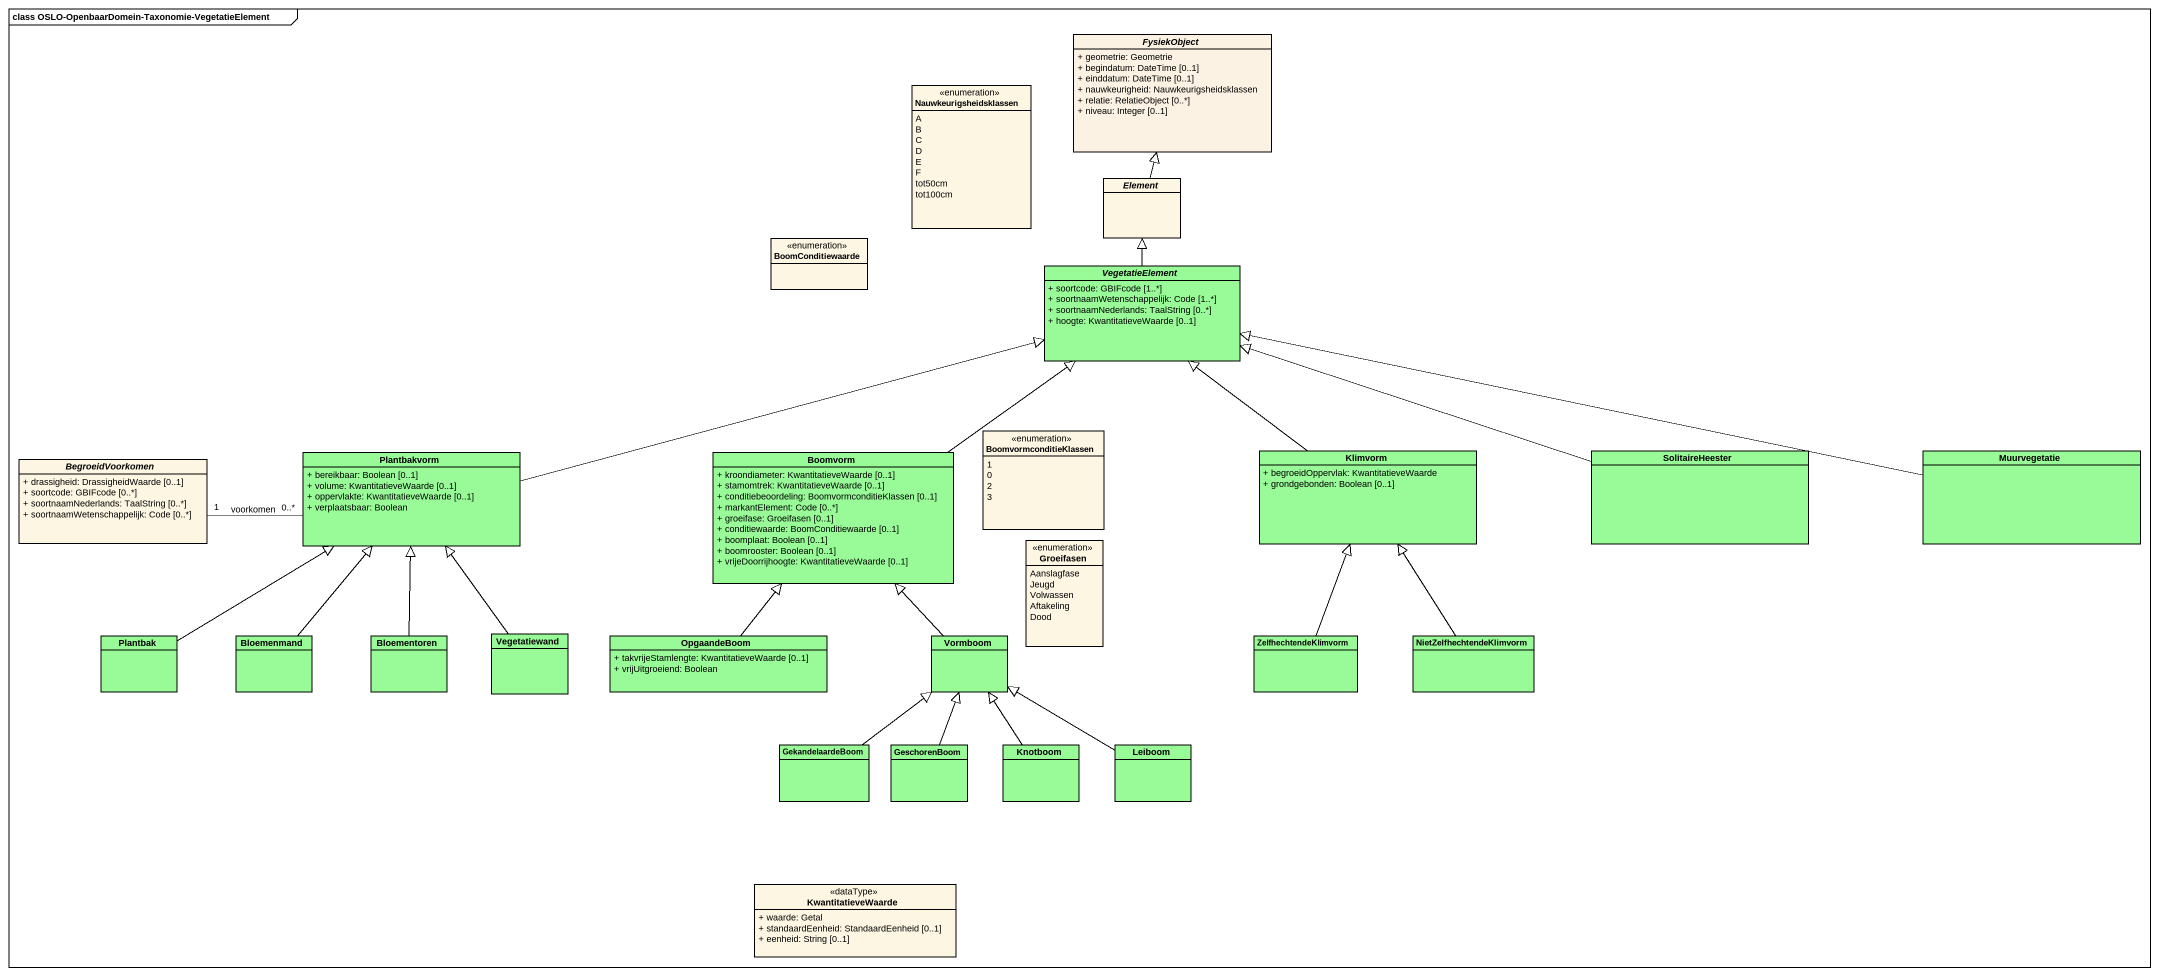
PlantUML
@startuml
mainframe class OSLO-OpenbaarDomein-Taxonomie-VegetatieElement
hide circle
hide empty members
skinparam classAttributeIconSize 0
abstract class FysiekObject #FCF2E3 {
  + geometrie: Geometrie
  + begindatum: DateTime [0..1]
  + einddatum: DateTime [0..1]
  + nauwkeurigheid: Nauwkeurigsheidsklassen
  + relatie: RelatieObject [0..*]
  + niveau: Integer [0..1]
}
enum Nauwkeurigsheidsklassen {
  A
  B
  C
  D
  E
  F
  tot50cm
  tot100cm
}
abstract class Element
enum BoomConditiewaarde
abstract class VegetatieElement #98FB98 {
  + soortcode: GBIFcode [1..*]
  + soortnaamWetenschappelijk: Code [1..*]
  + soortnaamNederlands: TaalString [0..*]
  + hoogte: KwantitatieveWaarde [0..1]
}
enum BoomvormconditieKlassen {
  1
  0
  2
  3
}
abstract class BegroeidVoorkomen {
  + drassigheid: DrassigheidWaarde [0..1]
  + soortcode: GBIFcode [0..*]
  + soortnaamNederlands: TaalString [0..*]
  + soortnaamWetenschappelijk: Code [0..*]
}
class Plantbakvorm #98FB98 {
  + bereikbaar: Boolean [0..1]
  + volume: KwantitatieveWaarde [0..1]
  + oppervlakte: KwantitatieveWaarde [0..1]
  + verplaatsbaar: Boolean
}
class Boomvorm #98FB98 {
  + kroondiameter: KwantitatieveWaarde [0..1]
  + stamomtrek: KwantitatieveWaarde [0..1]
  + conditiebeoordeling: BoomvormconditieKlassen [0..1]
  + markantElement: Code [0..*]
  + groeifase: Groeifasen [0..1]
  + conditiewaarde: BoomConditiewaarde [0..1]
  + boomplaat: Boolean [0..1]
  + boomrooster: Boolean [0..1]
  + vrijeDoorrijhoogte: KwantitatieveWaarde [0..1]
}
class Klimvorm #98FB98 {
  + begroeidOppervlak: KwantitatieveWaarde
  + grondgebonden: Boolean [0..1]
}
class SolitaireHeester #98FB98
class Muurvegetatie #98FB98
enum Groeifasen {
  Aanslagfase
  Jeugd
  Volwassen
  Aftakeling
  Dood
}
class Vegetatiewand #98FB98
class Plantbak #98FB98
class Bloemenmand #98FB98
class Bloementoren #98FB98
class OpgaandeBoom #98FB98 {
  + takvrijeStamlengte: KwantitatieveWaarde [0..1]
  + vrijUitgroeiend: Boolean
}
class Vormboom #98FB98
class ZelfhechtendeKlimvorm #98FB98
class NietZelfhechtendeKlimvorm #98FB98
class GekandelaardeBoom #98FB98
class GeschorenBoom #98FB98
class Knotboom #98FB98
class Leiboom #98FB98
class KwantitatieveWaarde <<dataType>> {
  + waarde: Getal
  + standaardEenheid: StandaardEenheid [0..1]
  + eenheid: String [0..1]
}
Element -up-|> FysiekObject
VegetatieElement -up-|> Element
Plantbakvorm -right-|> VegetatieElement
Plantbakvorm "0..*" -left- "1" BegroeidVoorkomen : voorkomen
Boomvorm -up-|> VegetatieElement
Klimvorm -up-|> VegetatieElement
SolitaireHeester -left-|> VegetatieElement
Muurvegetatie -left-|> VegetatieElement
Vegetatiewand -up-|> Plantbakvorm
Plantbak -up-|> Plantbakvorm
Bloemenmand -up-|> Plantbakvorm
Bloementoren -up-|> Plantbakvorm
OpgaandeBoom -up-|> Boomvorm
Vormboom -up-|> Boomvorm
ZelfhechtendeKlimvorm -up-|> Klimvorm
NietZelfhechtendeKlimvorm -up-|> Klimvorm
GekandelaardeBoom -up-|> Vormboom
GeschorenBoom -up-|> Vormboom
Knotboom -up-|> Vormboom
Leiboom -left-|> Vormboom
@enduml
